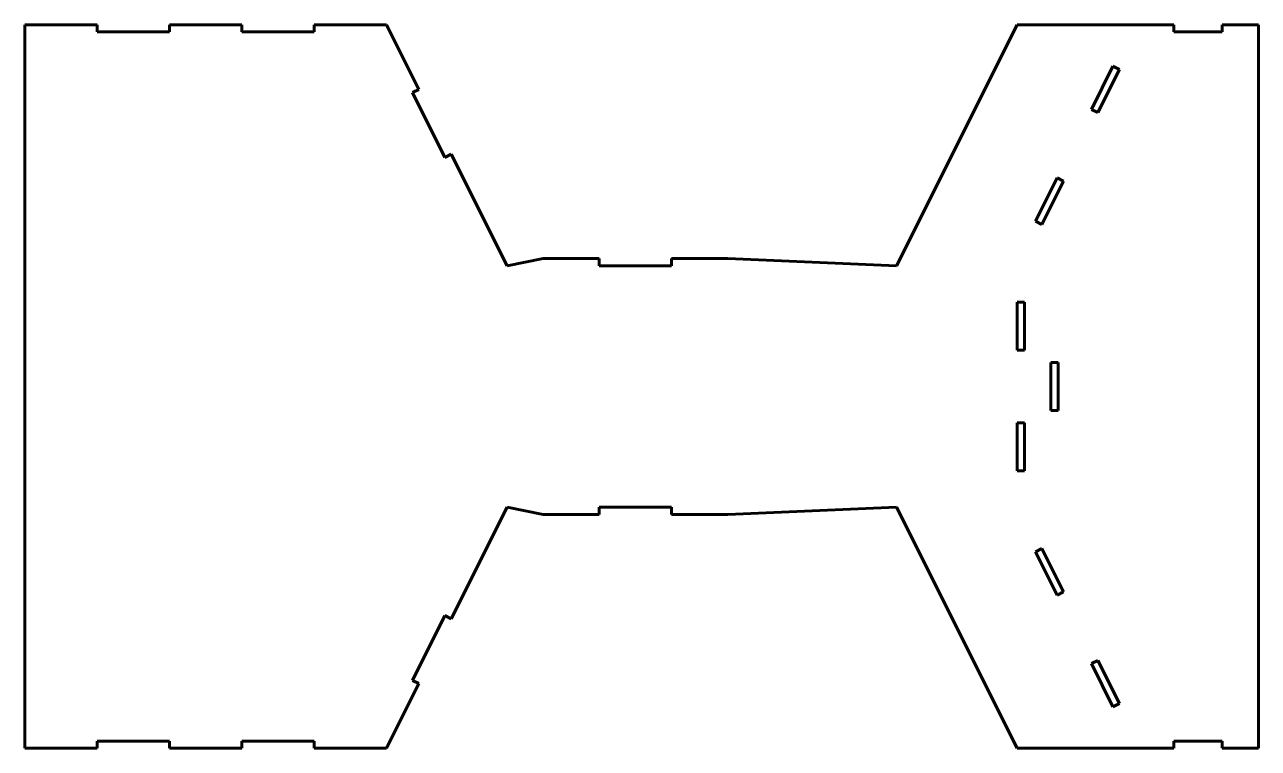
# Model space of a CAD drawing. Header units: millimetres. Extents: x -140 to 371, y 20 to 320.
import ezdxf

# ---------------------------------------------------------------- set-up
doc = ezdxf.new("R2010")
doc.units = ezdxf.units.MM
doc.linetypes.add('K5LT_BASIC', pattern=[0])
doc.layers.add('Системный слой (1)', color=251, linetype='Continuous', true_color=0x6c6c6c)

msp = doc.modelspace()

# ---------------------------------------------------------------- linework, layer by layer
at = {"layer": 'Системный слой (1)', "color": 150, "linetype": 'K5LT_BASIC', "lineweight": 60, "true_color": 0x0080ff}
for p, q in [((-110.32, 320.36), (-140.32, 320.36)), ((-140.32, 320.36), (-140.32, 20.36)), ((-110.32, 320.36), (-110.32, 317.36)), ((-110.32, 317.36), (-80.32, 317.36)), ((-50.32, 320.36), (-80.32, 320.36)), ((-80.32, 317.36), (-80.32, 320.36)), ((-50.32, 320.36), (-50.32, 317.36)), ((-50.32, 317.36), (-20.32, 317.36)), ((9.68, 320.36), (-20.32, 320.36)), ((-20.32, 317.36), (-20.32, 320.36)), ((23.09, 293.52), (9.68, 320.36)), ((271.18, 320.36), (221.18, 220.36)), ((336.18, 320.36), (271.18, 320.36)), ((336.18, 320.36), (336.18, 317.36)), ((336.18, 317.36), (356.18, 317.36)), ((371.18, 320.36), (356.18, 320.36)), ((356.18, 317.36), (356.18, 320.36)), ((371.18, 20.36), (371.18, 320.36)), ((310.89, 303.14), (301.95, 285.25)), ((304.63, 283.91), (313.57, 301.8)), ((313.57, 301.8), (310.89, 303.14)), ((23.09, 293.52), (20.41, 292.18)), ((20.41, 292.18), (33.82, 265.35)), ((301.95, 285.25), (304.63, 283.91)), ((33.82, 265.35), (36.51, 266.69)), ((59.68, 220.36), (36.51, 266.69)), ((287.72, 256.8), (278.78, 238.92)), ((290.41, 255.46), (287.72, 256.8)), ((281.46, 237.57), (290.41, 255.46)), ((278.78, 238.92), (281.46, 237.57)), ((74.68, 223.36), (59.68, 220.36)), ((97.93, 223.36), (74.68, 223.36)), ((97.93, 220.36), (97.93, 223.36)), ((127.93, 220.36), (97.93, 220.36)), ((151.18, 223.36), (127.93, 223.36)), ((127.93, 223.36), (127.93, 220.36)), ((221.18, 220.36), (151.18, 223.36)), ((271.18, 205.36), (271.18, 185.36)), ((274.18, 205.36), (271.18, 205.36)), ((274.18, 185.36), (274.18, 205.36)), ((271.18, 185.36), (274.18, 185.36)), ((288.18, 180.36), (285.18, 180.36)), ((285.18, 180.36), (285.18, 160.36)), ((288.18, 160.36), (288.18, 180.36)), ((285.18, 160.36), (288.18, 160.36)), ((274.18, 155.36), (271.18, 155.36)), ((271.18, 155.36), (271.18, 135.36)), ((274.18, 135.36), (274.18, 155.36)), ((271.18, 135.36), (274.18, 135.36)), ((36.51, 74.02), (59.68, 120.36)), ((59.68, 120.36), (74.68, 117.36)), ((97.93, 117.36), (97.93, 120.36)), ((97.93, 120.36), (127.93, 120.36)), ((127.93, 120.36), (127.93, 117.36)), ((151.18, 117.36), (221.18, 120.36)), ((221.18, 120.36), (271.18, 20.36)), ((74.68, 117.36), (97.93, 117.36)), ((127.93, 117.36), (151.18, 117.36)), ((281.46, 103.14), (278.78, 101.8)), ((290.41, 85.25), (281.46, 103.14)), ((278.78, 101.8), (287.72, 83.91)), ((287.72, 83.91), (290.41, 85.25)), ((33.82, 75.36), (20.41, 48.53)), ((36.51, 74.02), (33.82, 75.36)), ((304.63, 56.8), (301.95, 55.46)), ((313.57, 38.92), (304.63, 56.8)), ((301.95, 55.46), (310.89, 37.57)), ((9.68, 20.36), (23.09, 47.19)), ((20.41, 48.53), (23.09, 47.19)), ((310.89, 37.57), (313.57, 38.92)), ((-80.32, 23.36), (-110.32, 23.36)), ((-110.32, 23.36), (-110.32, 20.36)), ((-80.32, 20.36), (-80.32, 23.36)), ((-50.32, 23.36), (-50.32, 20.36)), ((-20.32, 23.36), (-50.32, 23.36)), ((-20.32, 20.36), (-20.32, 23.36)), ((356.18, 23.36), (336.18, 23.36)), ((336.18, 23.36), (336.18, 20.36)), ((356.18, 20.36), (356.18, 23.36)), ((-140.32, 20.36), (-110.32, 20.36)), ((-80.32, 20.36), (-50.32, 20.36)), ((-20.32, 20.36), (9.68, 20.36)), ((271.18, 20.36), (336.18, 20.36)), ((356.18, 20.36), (371.18, 20.36))]:
    msp.add_line(p, q, dxfattribs=at)

doc.saveas('drawing.dxf')
